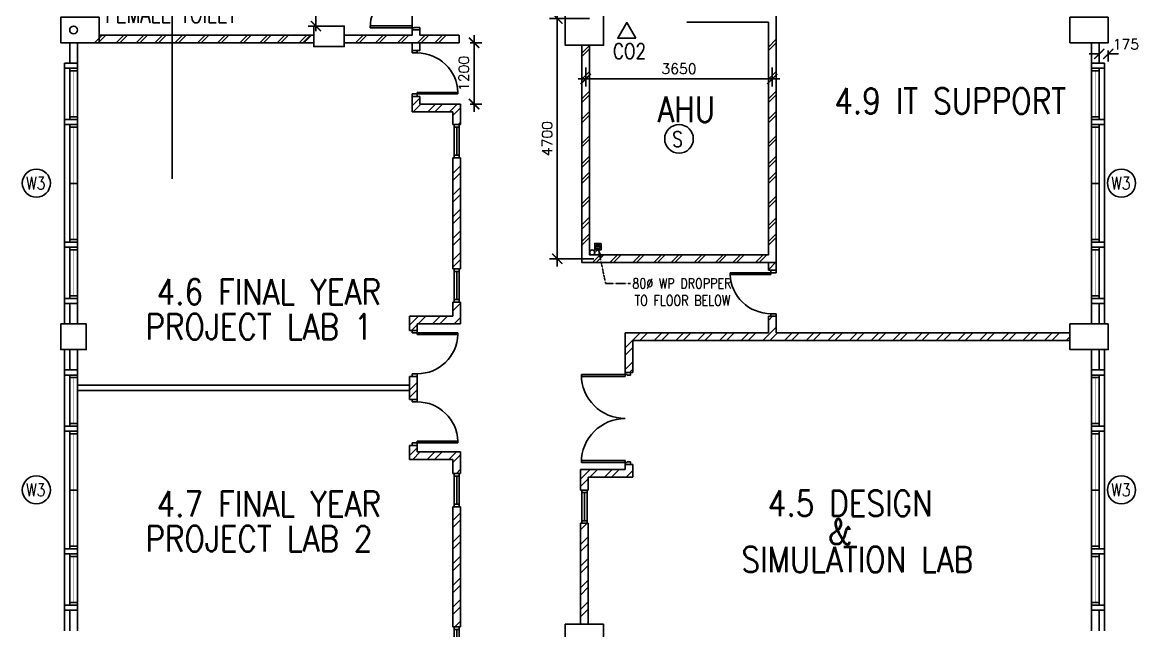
# Model space of a CAD drawing. Extents: x 2266480 to 2632177, y -858634 to -757244.
# Drawn here: x 2284017 to 2305846, y -802174 to -790274 of the extents above; entities that cross this region are included whole.
import ezdxf
from ezdxf.enums import TextEntityAlignment as Align

# ---------------------------------------------------------------- set-up
doc = ezdxf.new("R2010")
doc.units = 0
doc.header["$LTSCALE"] = 10
doc.header["$MEASUREMENT"] = 0
doc.linetypes.add('DIVIDE', pattern=[1.25, 0.5, -0.25, 0, -0.25, 0, -0.25])
doc.layers.get('0').update_dxf_attribs({"linetype": 'CONTINUOUS'})
doc.layers.get('DEFPOINTS').update_dxf_attribs({"linetype": 'CONTINUOUS'})
for name, color, linetype in [('-FF', 240, 'CONTINUOUS'), ('-SPR TEXT', 2, 'CONTINUOUS'), ('AR', 7, 'CONTINUOUS'), ('COL', 3, 'CONTINUOUS'), ('DIM', 7, 'CONTINUOUS'), ('DOOR', 5, 'CONTINUOUS'), ('DR', 7, 'CONTINUOUS'), ('FIT', 5, 'CONTINUOUS'), ('H', 1, 'CONTINUOUS'), ('hatch', 7, 'CONTINUOUS'), ('LINE', 7, 'CONTINUOUS'), ('partition', 7, 'CONTINUOUS'), ('PIPE', 5, 'DIVIDE'), ('RWDP', 145, 'CONTINUOUS'), ('stair', 7, 'CONTINUOUS'), ('T25', 7, 'CONTINUOUS'), ('T50', 4, 'CONTINUOUS'), ('WALL', 2, 'CONTINUOUS'), ('WIN', 5, 'CONTINUOUS'), ('WIN-T', 7, 'CONTINUOUS'), ('WP', 50, 'DIVIDE')]:
    doc.layers.add(name, color=color, linetype=linetype)
doc.styles.add('125', font='romans.shx', dxfattribs={"width": 0.9, "height": 225})
doc.styles.add('E', font='ROMANS.SHX', dxfattribs={"width": 0.9})
doc.styles.add('ROMANS', font='romans')
doc.styles.get("Standard").update_dxf_attribs({"font": 'ROMANS.SHX'})
doc.dimstyles.new('STANDARD$0', dxfattribs={"dimscale": 0, "dimtxt": 8, "dimasz": 6, "dimexe": 1, "dimexo": 1, "dimgap": 3, "dimtad": 1, "dimdec": 0, "dimlfac": -1, "dimrnd": 1, "dimzin": 0, "dimdsep": 46, "dimtxsty": 'Standard', "dimcen": 0, "dimclrd": 5, "dimclre": 250, "dimadec": 0, "dimazin": 0, "dimtfac": 1, "dimtdec": 4, "dimtofl": 0, "dimtmove": 0, "dimatfit": 3, "dimfxl": 1, "dimtolj": 1, "dimtzin": 0, "dimarcsym": 0})

# ---------------------------------------------------------------- blocks, each defined once
blk = doc.blocks.new('FG')
at = {"layer": 'LINE', "linetype": 'Continuous'}
for points in [[(0, 0), (50, 0), (50, 100), (0, 100)], [(600, 0), (650, 0), (650, 100), (600, 100)]]:
    blk.add_lwpolyline(points, close=True, dxfattribs=at)
at = {"layer": 'LINE', "color": 5, "linetype": 'Continuous'}
for points in [[(600, 100), (50, 100)], [(50, 0), (600, 0)]]:
    blk.add_lwpolyline(points, dxfattribs=at)
at = {"layer": 'LINE', "color": 1, "linetype": 'Continuous'}
blk.add_lwpolyline([(50, 50), (600, 50)], dxfattribs=at)
blk = doc.blocks.new('_ARCHTICK')
at = {"color": 0, "linetype": 'ByBlock', "const_width": 0.15}
blk.add_lwpolyline([(-0.5, -0.5), (0.5, 0.5)], dxfattribs=at)
blk = doc.blocks.new('*D189')
at = {"layer": 'DEFPOINTS', "color": 0, "transparency": 16777216}
for p in [(2305094, -790674), (2305269, -790674), (2305269, -790892)]:
    blk.add_point(p, dxfattribs=at)
at = {"layer": 'DIM', "color": 7, "lineweight": -2, "transparency": 16777216}
for p, q in [((2305094, -790824), (2305094, -791042)), ((2305269, -790824), (2305269, -791042)), ((2305094, -790892), (2304894, -790892)), ((2305269, -790892), (2305469, -790892))]:
    blk.add_line(p, q, dxfattribs=at)
at = {"layer": 'DIM', "color": 7, "lineweight": -2, "transparency": 16777216, "xscale": 200, "yscale": 200, "zscale": 200}
blk.add_blockref('_ARCHTICK', (2305094, -790892), dxfattribs=at)
at = {"layer": 'DIM', "color": 7, "lineweight": -2, "transparency": 16777216, "xscale": 200, "yscale": 200, "zscale": 200, "rotation": 180}
blk.add_blockref('_ARCHTICK', (2305269, -790892), dxfattribs=at)
at = {"layer": 'DIM', "color": 7, "transparency": 16777216, "insert": (2305615, -790703), "char_height": 200, "attachment_point": 5, "style": 'ROMANS'}
blk.add_mtext('\\A1;175', dxfattribs=at)
blk = doc.blocks.new('D900')
at = {"layer": 'DOOR', "color": 7}
for p, q in [((50, 100), (50, 899)), ((80, 899), (50, 899)), ((80, 100), (80, 899)), ((0, 100), (0, 0)), ((0, 100), (50, 100)), ((0, 0), (50, 0)), ((50, 100), (50, 0)), ((50, 100), (80, 100)), ((850, 100), (850, 0)), ((850, 100), (900, 100)), ((850, 0), (900, 0)), ((900, 100), (900, 0))]:
    blk.add_line(p, q, dxfattribs=at)
blk.add_arc((50, 100), 800, 0, 87.8509, dxfattribs=at)
blk = doc.blocks.new('*D297')
at = {"layer": 'DEFPOINTS', "color": 0, "transparency": 16777216}
for p in [(2292635, -790674), (2292859, -790674), (2292635, -791874)]:
    blk.add_point(p, dxfattribs=at)
at = {"layer": 'DIM', "color": 7, "lineweight": -2, "transparency": 16777216}
for p, q in [((2292859, -792024), (2292859, -790524)), ((2292785, -790674), (2293009, -790674)), ((2292785, -791874), (2293009, -791874))]:
    blk.add_line(p, q, dxfattribs=at)
at = {"layer": 'DIM', "color": 7, "lineweight": -2, "transparency": 16777216, "xscale": 200, "yscale": 200, "zscale": 200}
for p, rotation in [((2292859, -790674), 90), ((2292859, -791874), 270)]:
    blk.add_blockref('_ARCHTICK', p, dxfattribs=dict(at, rotation=rotation))
at = {"layer": 'DIM', "color": 7, "transparency": 16777216, "insert": (2292659, -791274), "char_height": 200, "attachment_point": 5, "rotation": 90, "style": 'ROMANS'}
blk.add_mtext('\\A1;1200', dxfattribs=at)
blk = doc.blocks.new('D1800-A')
at = {"layer": 'DR'}
for p, q in [((0, 0), (100, 0)), ((0, -50), (0, 0)), ((100, 0), (100, -40)), ((60, -50), (0, -50)), ((100, -40), (60, -40)), ((60, -40), (60, -50)), ((100, -40), (960, -40)), ((100, -80), (100, -40)), ((959, -80), (100, -80)), ((959, -1720), (100, -1720)), ((100, -1720), (100, -1760)), ((60, -1750), (0, -1750)), ((0, -1750), (0, -1800)), ((0, -1800), (100, -1800)), ((60, -1760), (60, -1750)), ((100, -1760), (60, -1760)), ((100, -1760), (960, -1760)), ((100, -1800), (100, -1760))]:
    blk.add_line(p, q, dxfattribs=at)
for centre, start, end in [((100, -40), 270.0001, 0), ((100, -1760), 0, 90)]:
    blk.add_arc(centre, 860, start, end, dxfattribs=at)
blk = doc.blocks.new('*D228')
at = {"layer": 'DEFPOINTS', "color": 0, "transparency": 16777216}
for p in [(2295044, -791011), (2298694, -791011), (2295044, -791382)]:
    blk.add_point(p, dxfattribs=at)
at = {"layer": 'DIM', "color": 7, "lineweight": -2, "transparency": 16777216}
for p, q in [((2295044, -791161), (2295044, -791532)), ((2298694, -791161), (2298694, -791532)), ((2298844, -791382), (2294894, -791382))]:
    blk.add_line(p, q, dxfattribs=at)
at = {"layer": 'DIM', "color": 7, "lineweight": -2, "transparency": 16777216, "xscale": 200, "yscale": 200, "zscale": 200, "rotation": 180}
blk.add_blockref('_ARCHTICK', (2295044, -791382), dxfattribs=at)
at = {"layer": 'DIM', "color": 7, "lineweight": -2, "transparency": 16777216, "xscale": 200, "yscale": 200, "zscale": 200}
blk.add_blockref('_ARCHTICK', (2298694, -791382), dxfattribs=at)
at = {"layer": 'DIM', "color": 7, "transparency": 16777216, "insert": (2296869, -791182), "char_height": 200, "attachment_point": 5, "style": 'ROMANS'}
blk.add_mtext('\\A1;3650', dxfattribs=at)
blk = doc.blocks.new('*D229')
at = {"layer": 'DEFPOINTS', "color": 0, "transparency": 16777216}
for p in [(2295269, -790199), (2294488, -794899), (2295350, -794899)]:
    blk.add_point(p, dxfattribs=at)
at = {"layer": 'DIM', "color": 7, "lineweight": -2, "transparency": 16777216}
for p, q in [((2295119, -790199), (2294338, -790199)), ((2294488, -790049), (2294488, -795049)), ((2295200, -794899), (2294338, -794899))]:
    blk.add_line(p, q, dxfattribs=at)
at = {"layer": 'DIM', "color": 7, "lineweight": -2, "transparency": 16777216, "xscale": 200, "yscale": 200, "zscale": 200}
for p, rotation in [((2294488, -790199), 90), ((2294488, -794899), 270)]:
    blk.add_blockref('_ARCHTICK', p, dxfattribs=dict(at, rotation=rotation))
at = {"layer": 'DIM', "color": 7, "transparency": 16777216, "insert": (2294288, -792549), "char_height": 200, "attachment_point": 5, "rotation": 90, "style": 'ROMANS'}
blk.add_mtext('\\A1;4700', dxfattribs=at)
blk = doc.blocks.new('100FT')
at = {"layer": 'PIPE', "linetype": 'Continuous'}
blk.add_circle((0, 0), 50, dxfattribs=at)
at = {"layer": 'WP', "linetype": 'Continuous'}
for p, q in [((-37, 34), (37, 34)), ((-50, -3), (50, -3)), ((-34, -37), (34, -37))]:
    blk.add_line(p, q, dxfattribs=at)
blk = doc.blocks.new('A$C7CE3714C')
at = {"layer": 'FIT'}
blk.add_lwpolyline([(0, 0), (126, 0), (126, 126), (0, 126)], close=True, dxfattribs=at)
at = {"layer": 'FIT', "xscale": -1}
blk.add_blockref('100FT', (63, 66), dxfattribs=at)
blk = doc.blocks.new('*D530')
at = {"layer": 'DEFPOINTS', "color": 0, "transparency": 16777216}
for p in [(2289512, -789474), (2289512, -790349), (2289764, -790349)]:
    blk.add_point(p, dxfattribs=at)
at = {"layer": 'DIM', "color": 7, "lineweight": -2, "transparency": 16777216}
for p, q in [((2289612, -789474), (2289864, -789474)), ((2289764, -789374), (2289764, -790449)), ((2289612, -790349), (2289864, -790349))]:
    blk.add_line(p, q, dxfattribs=at)
at = {"layer": 'DIM', "color": 7, "lineweight": -2, "transparency": 16777216, "xscale": 200, "yscale": 200, "zscale": 200}
for p, rotation in [((2289764, -789474), 90), ((2289764, -790349), 270)]:
    blk.add_blockref('_ARCHTICK', p, dxfattribs=dict(at, rotation=rotation))
at = {"layer": 'DIM', "color": 7, "transparency": 16777216, "insert": (2289524, -789912), "char_height": 200, "attachment_point": 5, "rotation": 90, "style": 'ROMANS'}
blk.add_mtext('\\A1;875', dxfattribs=at)
blk = doc.blocks.new('DR-900-B')
at = {"layer": 'DR'}
for p, q in [((0, 900), (-150, 900)), ((-150, 900), (-150, 860)), ((0, 850), (0, 900)), ((-150, 860), (-110, 860)), ((-110, 860), (-110, 850)), ((-110, 850), (0, 850)), ((-150, 40), (-970, 40)), ((-969, 80), (-150, 80)), ((-150, 80), (-150, 40)), ((-150, 40), (-110, 40)), ((-150, 0), (-150, 40)), ((0, 0), (-150, 0)), ((-110, 50), (0, 50)), ((-110, 40), (-110, 50)), ((0, 50), (0, 0))]:
    blk.add_line(p, q, dxfattribs=at)
blk.add_arc((-150, 40), 820, 90, 180, dxfattribs=at)
blk = doc.blocks.new('SMOKE DETECTOR')
at = {"layer": '-FF'}
blk.add_circle((0, 0), 280, dxfattribs=at)
at = {"layer": '-FF', "color": 3, "style": 'E', "width": 0.8}
blk.add_text('S', height=300, dxfattribs=at).set_placement((-132, -156))

msp = doc.modelspace()

# ---------------------------------------------------------------- hatches: boundary and pattern name
at = {"layer": 'H'}
h = msp.add_hatch(dxfattribs=at)
h.set_pattern_fill('ANSI32', color=0, scale=800, style=0)
h.paths.add_polyline_path([(2291794.4, -791874.1), (2291794.4, -791724.1), (2291644.4, -791724.1), (2291644.4, -792024.1), (2292444.4, -792024.1), (2292444.4, -792274.1), (2292594.4, -792274.1), (2292594.4, -791874.1)])
h.paths.add_polyline_path([(2292444.4, -795099.1), (2292594.4, -795099.1), (2292594.4, -792924.1), (2292444.4, -792924.1)])
h.paths.add_polyline_path([(2292594.4, -796174.1), (2292594.4, -795749.1), (2292444.4, -795749.1), (2292444.4, -796024.1), (2291594.4, -796024.1), (2291594.4, -796299.1), (2291744.4, -796299.1), (2291744.4, -796174.1)])
h.paths.add_polyline_path([(2291744.4, -797199.1), (2291644.4, -797199.1), (2291594.4, -797199.1), (2291594.4, -797649.1), (2291744.4, -797649.1)])
h.paths.add_polyline_path([(2291744.4, -798674.1), (2291744.4, -798549.1), (2291594.4, -798549.1), (2291594.4, -798824.1), (2292444.4, -798824.1), (2292444.4, -799099.1), (2292594.4, -799099.1), (2292594.4, -798674.1)])
h.paths.add_polyline_path([(2294944.4, -799024.1), (2294944.4, -799424.1), (2295094.4, -799424.1), (2295094.4, -799174.1), (2295967.9, -799174.1), (2295967.9, -798926), (2295817.9, -798926), (2295817.9, -799024.1)])
h.paths.add_polyline_path([(2295967.9, -796499.1), (2304519.4, -796499.1), (2304519.4, -796349.1), (2298769.4, -796349.1), (2298769.4, -796024.1), (2298619.4, -796024.1), (2298619.4, -796349.1), (2295817.9, -796349.1), (2295817.9, -797124.1), (2295967.9, -797124.1)])
h.paths.add_polyline_path([(2298619.4, -794974.1), (2298619.4, -795124.1), (2298769.4, -795124.1), (2298769.4, -794974.1)])
h = msp.add_hatch(dxfattribs=at)
h.set_pattern_fill('ANSI32', color=0, scale=800, style=0)
h.paths.add_polyline_path([(2295094.4, -800074.1), (2294944.4, -800074.1), (2294944.4, -802049.1), (2295094.4, -802049.1)])
h.paths.add_polyline_path([(2295094.4, -802799.1), (2294944.4, -802799.1), (2294944.4, -805024.1), (2295094.4, -805024.1)])
h.paths.add_polyline_path([(2295094.4, -805924.1), (2295094.4, -805674.1), (2294944.4, -805674.1), (2294944.4, -806074.1), (2295794.4, -806074.1), (2295794.4, -806174.1), (2295944.4, -806174.1), (2295944.4, -805924.1)])
h.paths.add_polyline_path([(2295944.4, -807974.1), (2295794.4, -807974.1), (2295794.4, -808348.3), (2295944.4, -808348.3)])
h.paths.add_polyline_path([(2291744.4, -805674.1), (2291744.4, -805549.1), (2291594.4, -805549.1), (2291594.4, -805824.1), (2292444.4, -805824.1), (2292444.4, -806099.1), (2292594.4, -806099.1), (2292594.4, -805674.1)])
h.paths.add_polyline_path([(2291744.4, -804199.1), (2291644.4, -804199.1), (2291594.4, -804199.1), (2291594.4, -804649.1), (2291744.4, -804649.1)])
h.paths.add_polyline_path([(2291594.4, -803024.1), (2291594.4, -803299.1), (2291744.4, -803299.1), (2291744.4, -803174.1), (2292594.4, -803174.1), (2292594.4, -802749.1), (2292444.4, -802749.1), (2292444.4, -803024.1)])
h.paths.add_polyline_path([(2292444.4, -802099.1), (2292594.4, -802099.1), (2292594.4, -799749.1), (2292444.4, -799749.1)])

# ---------------------------------------------------------------- linework, layer by layer
at = {"layer": '-FF', "color": 0}
msp.add_lwpolyline([(2296024.2, -790584.5), (2295671.3, -790584.5), (2295847.7, -790278.9)], close=True, dxfattribs=at)
at = {"layer": '-SPR TEXT', "color": 0}
msp.add_circle((2295169.4, -794774.1), 50, dxfattribs=at)
at = {"color": 0}
for p, q in [((2284844.4, -796174.1), (2284844.4, -791074.1)), ((2305194.4, -796174.1), (2305194.4, -791074.1)), ((2284844.4, -802174.1), (2284844.4, -796674.1)), ((2305194.4, -802174.1), (2305194.4, -796674.1))]:
    msp.add_line(p, q, dxfattribs=at)
at = {"layer": 'AR', "color": 0}
msp.add_line((2286950.7, -782265.4), (2286950.7, -793334.6), dxfattribs=at)
at = {"layer": 'COL', "color": 0}
for points in [[(2285519.4, -790174.1), (2285519.4, -790674.1), (2284769.4, -790674.1), (2284769.4, -790174.1)], [(2294644.4, -790124.1), (2295394.4, -790124.1), (2295394.4, -790724.1), (2294644.4, -790724.1)], [(2305269.4, -790174.1), (2304519.4, -790174.1), (2304519.4, -790674.1), (2305269.4, -790674.1)], [(2289719.4, -790349.1), (2289719.4, -790749.1), (2290319.4, -790749.1), (2290319.4, -790349.1)], [(2284769.4, -796174.1), (2285269.4, -796174.1), (2285269.4, -796674.1), (2284769.4, -796674.1)], [(2305269.4, -796174.1), (2304519.4, -796174.1), (2304519.4, -796674.1), (2305269.4, -796674.1)], [(2295394.4, -802049.1), (2295394.4, -802799.1), (2294644.4, -802799.1), (2294644.4, -802049.1)]]:
    msp.add_lwpolyline(points, close=True, dxfattribs=at)
at = {"layer": 'DR', "color": 0, "ltscale": 10000}
msp.add_line((2291644.4, -790424.1), (2291644.4, -789514.1), dxfattribs=at)
at = {"layer": 'H', "color": 0}
for p, q in [((2298619.4, -790756.9), (2298769.4, -790606.9)), ((2294969.4, -790874.7), (2295119.4, -790724.7)), ((2294969.4, -790945.4), (2295119.4, -790795.4)), ((2298619.4, -790827.6), (2298769.4, -790677.6)), ((2294969.4, -791387), (2295119.4, -791237)), ((2294969.4, -791457.8), (2295119.4, -791307.8)), ((2298619.4, -791387), (2298769.4, -791237)), ((2298619.4, -791457.8), (2298769.4, -791307.8)), ((2294969.4, -791771.3), (2295119.4, -791621.3)), ((2294969.4, -791842), (2295119.4, -791692)), ((2298619.4, -791771.3), (2298769.4, -791621.3)), ((2298619.4, -791842), (2298769.4, -791692)), ((2294969.4, -792171.3), (2295119.4, -792021.3)), ((2294969.4, -792242), (2295119.4, -792092)), ((2298619.4, -792171.3), (2298769.4, -792021.3)), ((2298619.4, -792242), (2298769.4, -792092)), ((2294969.4, -792642), (2295119.4, -792492)), ((2294969.4, -792712.7), (2295119.4, -792562.7)), ((2298619.4, -792642), (2298769.4, -792492)), ((2298619.4, -792712.7), (2298769.4, -792562.7)), ((2294969.4, -793042), (2295119.4, -792892)), ((2294969.4, -793112.7), (2295119.4, -792962.7)), ((2298619.4, -793042), (2298769.4, -792892)), ((2298619.4, -793112.7), (2298769.4, -792962.7)), ((2294969.4, -793355.4), (2295119.4, -793205.4)), ((2298619.4, -793355.4), (2298769.4, -793205.4)), ((2294969.4, -793426.1), (2295119.4, -793276.1)), ((2298619.4, -793426.1), (2298769.4, -793276.1)), ((2294969.4, -793826.1), (2295119.4, -793676.1)), ((2298619.4, -793826.1), (2298769.4, -793676.1)), ((2294969.4, -793896.8), (2295119.4, -793746.8)), ((2298619.4, -793896.8), (2298769.4, -793746.8)), ((2294969.4, -794237.9), (2295119.4, -794087.9)), ((2298619.4, -794248.8), (2298769.4, -794098.8)), ((2294969.4, -794319.6), (2295119.4, -794169.6)), ((2298619.4, -794319.6), (2298769.4, -794169.6)), ((2294969.4, -794562.3), (2295119.4, -794412.3)), ((2294969.4, -794633), (2295119.4, -794483)), ((2298619.4, -794562.3), (2298769.4, -794412.3)), ((2298619.4, -794633), (2298769.4, -794483))]:
    msp.add_line(p, q, dxfattribs=at)
at = {"layer": 'hatch', "color": 0}
for p, q in [((2285430.7, -790674.1), (2285580.7, -790524.1)), ((2285502.3, -790674.1), (2285652.3, -790524.1)), ((2285854.8, -790674.1), (2286004.8, -790524.1)), ((2285854.8, -790674.1), (2286004.8, -790524.1)), ((2285854.8, -790674.1), (2286004.8, -790524.1)), ((2285926.5, -790674.1), (2286076.5, -790524.1)), ((2285926.5, -790674.1), (2286076.5, -790524.1)), ((2285926.5, -790674.1), (2286076.5, -790524.1)), ((2286246.3, -790674.1), (2286396.3, -790524.1)), ((2286246.3, -790674.1), (2286396.3, -790524.1)), ((2286246.3, -790674.1), (2286396.3, -790524.1)), ((2286318, -790674.1), (2286468, -790524.1)), ((2286318, -790674.1), (2286468, -790524.1)), ((2286318, -790674.1), (2286468, -790524.1)), ((2286611.5, -790674.1), (2286761.5, -790524.1)), ((2286611.5, -790674.1), (2286761.5, -790524.1)), ((2286611.5, -790674.1), (2286761.5, -790524.1)), ((2286683.2, -790674.1), (2286833.2, -790524.1)), ((2286683.2, -790674.1), (2286833.2, -790524.1)), ((2286683.2, -790674.1), (2286833.2, -790524.1)), ((2287003, -790674.1), (2287153, -790524.1)), ((2287003, -790674.1), (2287153, -790524.1)), ((2287003, -790674.1), (2287153, -790524.1)), ((2287074.6, -790674.1), (2287224.6, -790524.1)), ((2287074.6, -790674.1), (2287224.6, -790524.1)), ((2287074.6, -790674.1), (2287224.6, -790524.1)), ((2287446.8, -790674.1), (2287596.8, -790524.1)), ((2287446.8, -790674.1), (2287596.8, -790524.1)), ((2287446.8, -790674.1), (2287596.8, -790524.1)), ((2287518.5, -790674.1), (2287668.5, -790524.1)), ((2287518.5, -790674.1), (2287668.5, -790524.1)), ((2287518.5, -790674.1), (2287668.5, -790524.1)), ((2287838.3, -790674.1), (2287988.3, -790524.1)), ((2287838.3, -790674.1), (2287988.3, -790524.1)), ((2287838.3, -790674.1), (2287988.3, -790524.1)), ((2287910, -790674.1), (2288060, -790524.1)), ((2287910, -790674.1), (2288060, -790524.1)), ((2287910, -790674.1), (2288060, -790524.1)), ((2288272.3, -790674.1), (2288422.3, -790524.1)), ((2288272.3, -790674.1), (2288422.3, -790524.1)), ((2288272.3, -790674.1), (2288422.3, -790524.1)), ((2288344, -790674.1), (2288494, -790524.1)), ((2288344, -790674.1), (2288494, -790524.1)), ((2288344, -790674.1), (2288494, -790524.1)), ((2288663.8, -790674.1), (2288813.8, -790524.1)), ((2288663.8, -790674.1), (2288813.8, -790524.1)), ((2288663.8, -790674.1), (2288813.8, -790524.1)), ((2288735.4, -790674.1), (2288885.4, -790524.1)), ((2288735.4, -790674.1), (2288885.4, -790524.1)), ((2288735.4, -790674.1), (2288885.4, -790524.1)), ((2289002.3, -790674.1), (2289152.3, -790524.1)), ((2289002.3, -790674.1), (2289152.3, -790524.1)), ((2289002.3, -790674.1), (2289152.3, -790524.1)), ((2289073.9, -790674.1), (2289223.9, -790524.1)), ((2289073.9, -790674.1), (2289223.9, -790524.1)), ((2289073.9, -790674.1), (2289223.9, -790524.1)), ((2289435.1, -790674.1), (2289585.1, -790524.1)), ((2289435.1, -790674.1), (2289585.1, -790524.1)), ((2289435.1, -790674.1), (2289585.1, -790524.1)), ((2289506.7, -790674.1), (2289656.7, -790524.1)), ((2289506.7, -790674.1), (2289656.7, -790524.1)), ((2289526, -790674.1), (2289676, -790524.1)), ((2290535.8, -790674.1), (2290685.8, -790524.1)), ((2290535.8, -790674.1), (2290685.8, -790524.1)), ((2290535.8, -790674.1), (2290685.8, -790524.1)), ((2290607.5, -790674.1), (2290757.5, -790524.1)), ((2290607.5, -790674.1), (2290757.5, -790524.1)), ((2290607.5, -790674.1), (2290757.5, -790524.1)), ((2290927.3, -790674.1), (2291077.3, -790524.1)), ((2290927.3, -790674.1), (2291077.3, -790524.1)), ((2290927.3, -790674.1), (2291077.3, -790524.1)), ((2290999, -790674.1), (2291149, -790524.1)), ((2290999, -790674.1), (2291149, -790524.1)), ((2290999, -790674.1), (2291149, -790524.1)), ((2291361.3, -790674.1), (2291511.3, -790524.1)), ((2291361.3, -790674.1), (2291511.3, -790524.1)), ((2291361.3, -790674.1), (2291511.3, -790524.1)), ((2291433, -790674.1), (2291583, -790524.1)), ((2291433, -790674.1), (2291583, -790524.1)), ((2291433, -790674.1), (2291583, -790524.1)), ((2291752.8, -790674.1), (2291902.8, -790524.1)), ((2291752.8, -790674.1), (2291902.8, -790524.1)), ((2291752.8, -790674.1), (2291902.8, -790524.1)), ((2291824.4, -790674.1), (2291974.4, -790524.1)), ((2291824.4, -790674.1), (2291974.4, -790524.1)), ((2291824.4, -790674.1), (2291974.4, -790524.1)), ((2292091.3, -790674.1), (2292241.3, -790524.1)), ((2292091.3, -790674.1), (2292241.3, -790524.1)), ((2292091.3, -790674.1), (2292241.3, -790524.1)), ((2292162.9, -790674.1), (2292312.9, -790524.1)), ((2292162.9, -790674.1), (2292312.9, -790524.1)), ((2295176.1, -794974.1), (2295326.1, -794824.1)), ((2295246.1, -794974.1), (2295396.1, -794824.1)), ((2295515.3, -794974.1), (2295665.3, -794824.1)), ((2295586.9, -794974.1), (2295736.9, -794824.1)), ((2295964.2, -794974.1), (2296114.2, -794824.1)), ((2296035.8, -794974.1), (2296185.8, -794824.1)), ((2296378.3, -794974.1), (2296528.3, -794824.1)), ((2296448.3, -794974.1), (2296598.3, -794824.1)), ((2296717.5, -794974.1), (2296867.5, -794824.1)), ((2296789.1, -794974.1), (2296939.1, -794824.1)), ((2297166.4, -794974.1), (2297316.4, -794824.1)), ((2297238.1, -794974.1), (2297388.1, -794824.1)), ((2297580.5, -794974.1), (2297730.5, -794824.1)), ((2297650.6, -794974.1), (2297800.6, -794824.1)), ((2297919.7, -794974.1), (2298069.7, -794824.1)), ((2297991.4, -794974.1), (2298141.4, -794824.1)), ((2298368.6, -794974.1), (2298518.6, -794824.1)), ((2298440.3, -794974.1), (2298590.3, -794824.1))]:
    msp.add_line(p, q, dxfattribs=at)
at = {"layer": 'partition', "color": 0}
for p, q in [((2291594.4, -797374.1), (2285094.4, -797374.1)), ((2285094.4, -797474.1), (2285094.4, -797374.1)), ((2291594.4, -797474.1), (2285094.4, -797474.1))]:
    msp.add_line(p, q, dxfattribs=at)
at = {"layer": 'RWDP', "color": 0}
msp.add_circle((2285019.4, -790424.1), 75, dxfattribs=at)
at = {"layer": 'WALL', "color": 0}
for p, q in [((2291644.4, -790424.1), (2291644.4, -790524.1)), ((2291794.4, -790424.1), (2291794.4, -790524.1)), ((2289719.4, -790524.1), (2285519.4, -790524.1)), ((2291644.4, -790524.1), (2290319.4, -790524.1)), ((2291794.4, -790524.1), (2292569.4, -790524.1)), ((2292569.4, -790524.1), (2292569.4, -790674.1)), ((2284944.4, -791074.1), (2284944.4, -790674.1)), ((2285094.4, -791074.1), (2285094.4, -790674.1)), ((2289719.4, -790674.1), (2285519.4, -790674.1)), ((2292569.4, -790674.1), (2290319.4, -790674.1)), ((2291644.4, -790824.1), (2291644.4, -790674.1)), ((2291644.4, -790824.1), (2291794.4, -790824.1)), ((2291794.4, -790824.1), (2291794.4, -790674.1)), ((2304944.4, -791074.1), (2304944.4, -790674.1)), ((2305094.4, -791074.1), (2305094.4, -790674.1)), ((2291644.4, -791724.1), (2291644.4, -792024.1)), ((2291644.4, -791724.1), (2291644.4, -791724.1)), ((2291644.4, -791724.1), (2291794.4, -791724.1)), ((2291794.4, -791724.1), (2291794.4, -791874.1)), ((2291644.4, -791874.1), (2291644.4, -791974.1)), ((2291794.4, -791874.1), (2292594.4, -791874.1)), ((2292594.4, -792274.1), (2292594.4, -791874.1)), ((2291644.4, -792024.1), (2292444.4, -792024.1)), ((2292444.4, -792274.1), (2292444.4, -792024.1)), ((2292444.4, -792274.1), (2292594.4, -792274.1)), ((2292444.4, -792924.1), (2292594.4, -792924.1)), ((2292444.4, -795099.1), (2292444.4, -792924.1)), ((2292594.4, -795099.1), (2292594.4, -792924.1)), ((2298619.4, -794974.1), (2298619.4, -795124.1)), ((2298769.4, -794974.1), (2298769.4, -795124.1)), ((2292444.4, -795099.1), (2292594.4, -795099.1)), ((2298769.4, -795124.1), (2298619.4, -795124.1)), ((2284944.4, -796174.1), (2284944.4, -795774.1)), ((2285094.4, -796174.1), (2285094.4, -795774.1)), ((2292444.4, -795749.1), (2292594.4, -795749.1)), ((2292444.4, -796024.1), (2292444.4, -795749.1)), ((2292594.4, -796174.1), (2292594.4, -795749.1)), ((2304944.4, -796174.1), (2304944.4, -795774.1)), ((2305094.4, -796174.1), (2305094.4, -795774.1)), ((2291594.4, -796024.1), (2292444.4, -796024.1)), ((2291594.4, -796299.1), (2291594.4, -796024.1)), ((2298619.4, -796024.1), (2298619.4, -796349.1)), ((2298769.4, -796024.1), (2298619.4, -796024.1)), ((2298769.4, -796024.1), (2298769.4, -796349.1)), ((2291744.4, -796299.1), (2291594.4, -796299.1)), ((2291744.4, -796349.1), (2291744.4, -796174.1)), ((2291744.4, -796174.1), (2292594.4, -796174.1)), ((2295817.9, -797124.1), (2295817.9, -796349.1)), ((2295817.9, -796349.1), (2298619.4, -796349.1)), ((2295967.9, -797124.1), (2295967.9, -796499.1)), ((2295967.9, -796499.1), (2304519.4, -796499.1)), ((2298769.4, -796349.1), (2304519.4, -796349.1)), ((2284944.4, -797074.1), (2284944.4, -796674.1)), ((2285094.4, -797074.1), (2285094.4, -796674.1)), ((2304944.4, -797074.1), (2304944.4, -796674.1)), ((2305094.4, -797074.1), (2305094.4, -796674.1)), ((2291744.4, -797199.1), (2291594.4, -797199.1)), ((2291594.4, -797649.1), (2291594.4, -797199.1)), ((2291744.4, -797649.1), (2291744.4, -797199.1)), ((2291744.4, -797199.1), (2291744.4, -797349.1)), ((2295817.9, -797124.1), (2295967.9, -797124.1)), ((2291744.4, -797649.1), (2291594.4, -797649.1)), ((2291744.4, -798499.1), (2291744.4, -798674.1)), ((2291594.4, -798824.1), (2291594.4, -798549.1)), ((2291744.4, -798549.1), (2291594.4, -798549.1)), ((2291744.4, -798674.1), (2292594.4, -798674.1)), ((2292594.4, -799099.1), (2292594.4, -798674.1)), ((2291594.4, -798824.1), (2292444.4, -798824.1)), ((2292444.4, -799099.1), (2292444.4, -798824.1)), ((2295817.9, -799024.1), (2295817.9, -798926)), ((2295817.9, -798926), (2295967.9, -798926)), ((2295967.9, -799174.1), (2295967.9, -798926)), ((2292444.4, -799099.1), (2292594.4, -799099.1)), ((2294944.4, -799024.1), (2295817.9, -799024.1)), ((2294944.4, -799424.1), (2294944.4, -799024.1)), ((2295094.4, -799424.1), (2295094.4, -799174.1)), ((2295094.4, -799174.1), (2295967.9, -799174.1)), ((2294944.4, -799424.1), (2295094.4, -799424.1)), ((2292444.4, -799749.1), (2292594.4, -799749.1)), ((2292444.4, -802099.1), (2292444.4, -799749.1)), ((2292594.4, -802099.1), (2292594.4, -799749.1)), ((2294944.4, -802049.1), (2294944.4, -800074.1)), ((2294944.4, -800074.1), (2295094.4, -800074.1)), ((2295094.4, -802049.1), (2295094.4, -800074.1)), ((2284944.4, -802174.1), (2284944.4, -801774.1)), ((2285094.4, -802174.1), (2285094.4, -801774.1)), ((2304944.4, -802174.1), (2304944.4, -801774.1)), ((2305094.4, -802174.1), (2305094.4, -801774.1)), ((2292444.4, -802099.1), (2292594.4, -802099.1))]:
    msp.add_line(p, q, dxfattribs=at)
for points in [[(2294969.4, -790724.1), (2294969.4, -794974.1), (2298769.4, -794974.1), (2298769.4, -790124.1), (2297019.4, -790124.1)], [(2295119.4, -790724.1), (2295119.4, -794824.1), (2298619.4, -794824.1), (2298619.4, -790274.1), (2297019.4, -790274.1)]]:
    msp.add_lwpolyline(points, dxfattribs=at)
for points in [[(2284844.4, -791074.1), (2285094.4, -791074.1), (2285094.4, -791174.1), (2284844.4, -791174.1)], [(2305194.4, -791074.1), (2304944.4, -791074.1), (2304944.4, -791174.1), (2305194.4, -791174.1)], [(2284844.4, -792174.1), (2285094.4, -792174.1), (2285094.4, -792274.1), (2284844.4, -792274.1)], [(2305194.4, -792174.1), (2304944.4, -792174.1), (2304944.4, -792274.1), (2305194.4, -792274.1)], [(2284844.4, -794574.1), (2285094.4, -794574.1), (2285094.4, -794674.1), (2284844.4, -794674.1)], [(2305194.4, -794574.1), (2304944.4, -794574.1), (2304944.4, -794674.1), (2305194.4, -794674.1)], [(2284844.4, -795674.1), (2285094.4, -795674.1), (2285094.4, -795774.1), (2284844.4, -795774.1)], [(2305194.4, -795674.1), (2304944.4, -795674.1), (2304944.4, -795774.1), (2305194.4, -795774.1)], [(2284844.4, -797074.1), (2285094.4, -797074.1), (2285094.4, -797174.1), (2284844.4, -797174.1)], [(2305194.4, -797074.1), (2304944.4, -797074.1), (2304944.4, -797174.1), (2305194.4, -797174.1)], [(2284844.4, -798174.1), (2285094.4, -798174.1), (2285094.4, -798274.1), (2284844.4, -798274.1)], [(2305194.4, -798174.1), (2304944.4, -798174.1), (2304944.4, -798274.1), (2305194.4, -798274.1)], [(2284844.4, -800574.1), (2285094.4, -800574.1), (2285094.4, -800674.1), (2284844.4, -800674.1)], [(2305194.4, -800574.1), (2304944.4, -800574.1), (2304944.4, -800674.1), (2305194.4, -800674.1)], [(2284844.4, -801674.1), (2285094.4, -801674.1), (2285094.4, -801774.1), (2284844.4, -801774.1)], [(2305194.4, -801674.1), (2304944.4, -801674.1), (2304944.4, -801774.1), (2305194.4, -801774.1)]]:
    msp.add_lwpolyline(points, close=True, dxfattribs=at)
at = {"layer": 'WIN', "color": 0}
for p, q in [((2284944.4, -792174.1), (2284944.4, -791174.1)), ((2284944.4, -791224.1), (2285094.4, -791224.1)), ((2285094.4, -792174.1), (2285094.4, -791174.1)), ((2304944.4, -792174.1), (2304944.4, -791174.1)), ((2305094.4, -791224.1), (2304944.4, -791224.1)), ((2305094.4, -792174.1), (2305094.4, -791174.1)), ((2284944.4, -792124.1), (2285094.4, -792124.1)), ((2305094.4, -792124.1), (2304944.4, -792124.1)), ((2284944.4, -794574.1), (2284944.4, -792274.1)), ((2284944.4, -792324.1), (2285094.4, -792324.1)), ((2285094.4, -794574.1), (2285094.4, -792274.1)), ((2304944.4, -794574.1), (2304944.4, -792274.1)), ((2305094.4, -792324.1), (2304944.4, -792324.1)), ((2305094.4, -794574.1), (2305094.4, -792274.1)), ((2284944.4, -793424.1), (2285094.4, -793424.1)), ((2305094.4, -793424.1), (2304944.4, -793424.1)), ((2284944.4, -794524.1), (2285094.4, -794524.1)), ((2305094.4, -794524.1), (2304944.4, -794524.1)), ((2284944.4, -795674.1), (2284944.4, -794674.1)), ((2284944.4, -794724.1), (2285094.4, -794724.1)), ((2285094.4, -795674.1), (2285094.4, -794674.1)), ((2304944.4, -795674.1), (2304944.4, -794674.1)), ((2305094.4, -794724.1), (2304944.4, -794724.1)), ((2305094.4, -795674.1), (2305094.4, -794674.1)), ((2284944.4, -795624.1), (2285094.4, -795624.1)), ((2305094.4, -795624.1), (2304944.4, -795624.1)), ((2284944.4, -798174.1), (2284944.4, -797174.1)), ((2285094.4, -798174.1), (2285094.4, -797174.1)), ((2304944.4, -798174.1), (2304944.4, -797174.1)), ((2305094.4, -798174.1), (2305094.4, -797174.1)), ((2284944.4, -797224.1), (2285094.4, -797224.1)), ((2305094.4, -797224.1), (2304944.4, -797224.1)), ((2284944.4, -798124.1), (2285094.4, -798124.1)), ((2284944.4, -800574.1), (2284944.4, -798274.1)), ((2285094.4, -800574.1), (2285094.4, -798274.1)), ((2305094.4, -798124.1), (2304944.4, -798124.1)), ((2304944.4, -800574.1), (2304944.4, -798274.1)), ((2305094.4, -800574.1), (2305094.4, -798274.1)), ((2284944.4, -798324.1), (2285094.4, -798324.1)), ((2305094.4, -798324.1), (2304944.4, -798324.1)), ((2284944.4, -799424.1), (2285094.4, -799424.1)), ((2305094.4, -799424.1), (2304944.4, -799424.1)), ((2284944.4, -800524.1), (2285094.4, -800524.1)), ((2284944.4, -801674.1), (2284944.4, -800674.1)), ((2285094.4, -801674.1), (2285094.4, -800674.1)), ((2305094.4, -800524.1), (2304944.4, -800524.1)), ((2304944.4, -801674.1), (2304944.4, -800674.1)), ((2305094.4, -801674.1), (2305094.4, -800674.1)), ((2284944.4, -800724.1), (2285094.4, -800724.1)), ((2305094.4, -800724.1), (2304944.4, -800724.1)), ((2284944.4, -801624.1), (2285094.4, -801624.1)), ((2305094.4, -801624.1), (2304944.4, -801624.1))]:
    msp.add_line(p, q, dxfattribs=at)
at = {"layer": 'WIN', "color": 0, "const_width": 10, "flags": 128}
for points in [[(2285019.4, -792124.1), (2285019.4, -791224.1)], [(2305019.4, -792124.1), (2305019.4, -791224.1)], [(2285019.4, -794524.1), (2285019.4, -792324.1)], [(2305019.4, -794524.1), (2305019.4, -792324.1)], [(2285019.4, -794724.1), (2285019.4, -795624.1)], [(2305019.4, -794724.1), (2305019.4, -795624.1)], [(2285019.4, -798124.1), (2285019.4, -797224.1)], [(2305019.4, -798124.1), (2305019.4, -797224.1)], [(2285019.4, -800524.1), (2285019.4, -798324.1)], [(2305019.4, -800524.1), (2305019.4, -798324.1)], [(2285019.4, -800724.1), (2285019.4, -801624.1)], [(2305019.4, -800724.1), (2305019.4, -801624.1)]]:
    msp.add_lwpolyline(points, dxfattribs=at)
at = {"layer": 'WIN-T', "color": 0}
for centre in [(2284292, -793419.9), (2305528.4, -793419.9), (2284292, -799419.9), (2305528.4, -799419.9)]:
    msp.add_circle(centre, 275, dxfattribs=at)
at = {"layer": 'WP', "color": 0}
for p, q in [((2295219.4, -794774.1), (2295282.4, -794724.1)), ((2295282.4, -794663.8), (2295432.9, -795381.5)), ((2295432.9, -795381.5), (2295922, -795381.5))]:
    msp.add_line(p, q, dxfattribs=at)
msp.add_solid([(2295296.1, -794866.1), (2295360.9, -794850.8), (2295282.4, -794663.8)], dxfattribs=at)

# ---------------------------------------------------------------- block references
at = {"layer": '-FF', "color": 0}
msp.add_blockref('SMOKE DETECTOR', (2296869.4, -792553.9), dxfattribs=at)
at = {"layer": 'LINE', "color": 0, "xscale": -1, "rotation": 270}
for p in [(2292469.4, -792924.1), (2292469.4, -795749.1), (2292469.4, -799749.1), (2294969.4, -800074.1), (2292469.4, -802749.1)]:
    msp.add_blockref('FG', p, dxfattribs=at)
at = {"layer": 'stair', "color": 0, "xscale": -1}
for p, rotation in [((2291644.4, -791724.1), 270), ((2298769.4, -795124.1), 90), ((2291644.4, -798549.1), 270)]:
    msp.add_blockref('D900', p, dxfattribs=dict(at, rotation=rotation))
at = {"layer": 'stair', "color": 0}
for name, p, rotation in [('D900', (2291644.4, -796299.1), 270), ('D1800-A', (2295917.9, -798924.1), 180)]:
    msp.add_blockref(name, p, dxfattribs=dict(at, rotation=rotation))
at = {"layer": 'T25', "color": 0, "rotation": 180}
msp.add_blockref('A$C7CE3714C', (2295345.4, -794598.1), dxfattribs=at)
at = {"layer": 'WALL', "color": 0, "rotation": 2.668042644536231e-08}
msp.add_blockref('DR-900-B', (2291794.4, -790424.1), dxfattribs=at)

# ---------------------------------------------------------------- texts
at = {"layer": '-FF', "color": 0, "style": 'ROMANS', "width": 0.8}
msp.add_text('CO2', height=300, dxfattribs=at).set_placement((2295576.5, -790988))
at = {"color": 0, "style": 'ROMANS', "width": 0.75}
msp.add_text('FEMALE TOILET', height=350, dxfattribs=at).set_placement((2285641, -790286.4))
at = {"layer": 'T50', "color": 0, "style": 'ROMANS', "width": 0.85}
msp.add_text('AHU', height=500, dxfattribs=at).set_placement((2296446.7, -792224.1))
for s, p in [('4.9 IT SUPPORT', (2302177.3, -791812.6)), ('4.6 FINAL YEAR', (2288839.7, -795546.1)), ('PROJECT LAB 1', (2288647.2, -796228.8)), ('4.7 FINAL YEAR', (2288839.7, -799693.3)), ('4.5 DESIGN', (2300218.3, -799685.1)), ('&', (2300025.7, -800234.4)), ('PROJECT LAB 2', (2288647.2, -800376)), ('SIMULATION LAB', (2300357.4, -800782.4))]:
    msp.add_text(s, height=500, dxfattribs=at).set_placement(p, align=Align.MIDDLE)
at = {"layer": 'WIN-T', "color": 0, "style": 'ROMANS', "width": 0.8}
for p in [(2284091.3, -793545.7), (2305327.6, -793545.7), (2284091.3, -799545.7), (2305327.6, -799545.7)]:
    msp.add_text('W3', height=250, dxfattribs=at).set_placement(p)
at = {"layer": 'WP', "color": 0, "style": '125', "width": 0.8}
for s, p in [('80%%C WP DROPPER', (2295954.9, -795482)), ('TO FLOOR BELOW', (2296000.9, -795813.6))]:
    msp.add_text(s, height=200, dxfattribs=at).set_placement(p)

# ---------------------------------------------------------------- dimensions: what is measured, and where the dimension line sits
at = {"layer": 'DIM', "color": 0}
dim = msp.add_linear_dim(base=(2289764.2, -790349.1), p1=(2289511.8, -789474.1), p2=(2289511.8, -790349.1), angle=270, dimstyle='STANDARD$0', override={"dimscale": 100, "dimtxt": 2, "dimasz": 2, "dimgap": 1, "dimtxsty": 'ROMANS', "dimblk": 'ARCHTICK', "dimdle": 1, "dimclrd": 7, "dimclre": 7, "dimclrt": 7, "dimtdec": 0, "dimtmove": 2}, dxfattribs=at)
dim.commit()
dim.dimension.update_dxf_attribs({"geometry": '*D530', "text_midpoint": (2289524.2, -789911.6), "dimtype": 161})
for base, p1, p2, picture, middle in [((2294487.8, -794899.1), (2295269.4, -790199.1), (2295350.1, -794899.1), '*D229', (2294287.8, -792549.1)), ((2292859.4, -790674.1), (2292635.4, -791874.1), (2292635.4, -790674.1), '*D297', (2292659.4, -791274.1))]:
    dim = msp.add_linear_dim(base=base, p1=p1, p2=p2, angle=90, dimstyle='STANDARD$0', override={"dimscale": 100, "dimtxt": 2, "dimasz": 2, "dimexe": 1.5, "dimexo": 1.5, "dimgap": 1, "dimtxsty": 'ROMANS', "dimblk": 'ARCHTICK', "dimdle": 1.5, "dimclrd": 7, "dimclre": 7, "dimclrt": 7, "dimtdec": 0, "dimtmove": 2}, dxfattribs=at)
    dim.commit()
    dim.dimension.update_dxf_attribs({"geometry": picture, "text_midpoint": middle})
dim = msp.add_linear_dim(base=(2305269.4, -790891.5), p1=(2305094.4, -790674.1), p2=(2305269.4, -790674.1), dimstyle='STANDARD$0', override={"dimscale": 100, "dimtxt": 2, "dimasz": 2, "dimexe": 1.5, "dimexo": 1.5, "dimgap": 1, "dimtxsty": 'ROMANS', "dimblk": 'ARCHTICK', "dimdle": 1.5, "dimclrd": 7, "dimclre": 7, "dimclrt": 7, "dimtdec": 0, "dimtmove": 2}, dxfattribs=at)
dim.commit()
dim.dimension.update_dxf_attribs({"geometry": '*D189', "text_midpoint": (2305614.9, -790703.2), "dimtype": 160})
dim = msp.add_linear_dim(base=(2295044.4, -791382.4), p1=(2298694.4, -791011.2), p2=(2295044.4, -791011.2), dimstyle='STANDARD$0', override={"dimscale": 100, "dimtxt": 2, "dimasz": 2, "dimexe": 1.5, "dimexo": 1.5, "dimgap": 1, "dimtxsty": 'ROMANS', "dimblk": 'ARCHTICK', "dimdle": 1.5, "dimclrd": 7, "dimclre": 7, "dimclrt": 7, "dimtdec": 0, "dimtmove": 2}, dxfattribs=at)
dim.commit()
dim.dimension.update_dxf_attribs({"geometry": '*D228', "text_midpoint": (2296869.4, -791182.4)})

doc.saveas('drawing.dxf')
